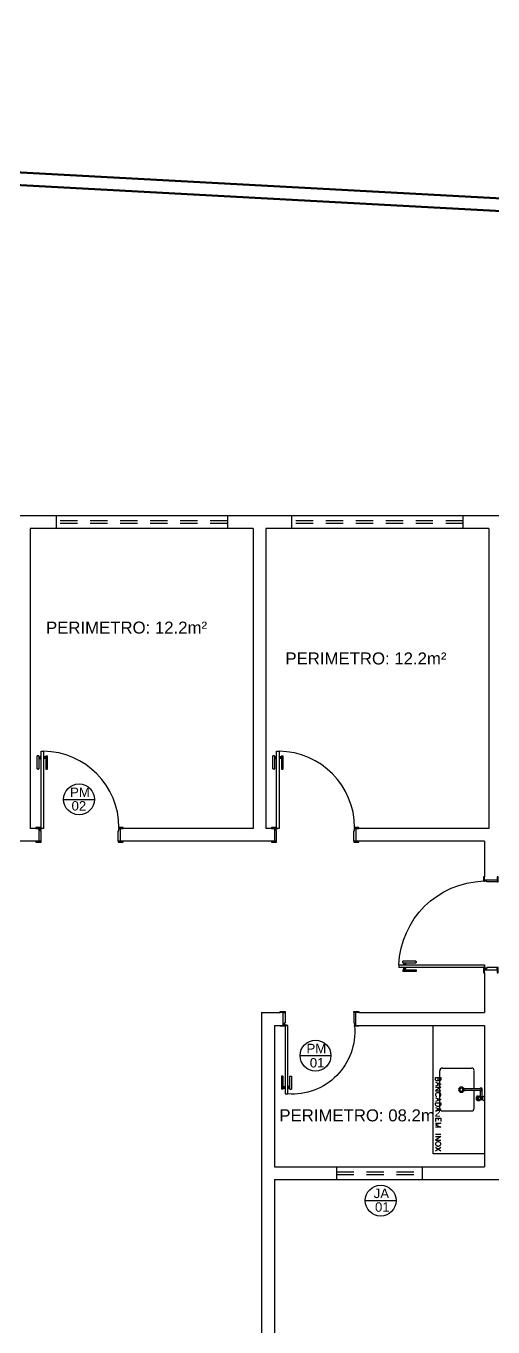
# Model space of a CAD drawing. Header units: millimetres. Extents: x 2125 to 3408, y 1171 to 1686.
# Drawn here: x 2156.87 to 2162.32, y 1482.67 to 1497.86 of the extents above; entities that cross this region are included whole.
import ezdxf

# ---------------------------------------------------------------- set-up
doc = ezdxf.new("R2010")
doc.units = ezdxf.units.MM
doc.linetypes.add('CONTORNO_QUADRO_T', pattern=[0.35, 0.2, -0.15])
for name, color, linetype in [('APCOZ', 7, 'Continuous'), ('APCOZ-I', 251, 'Continuous'), ('at_Entity', 7, 'Continuous'), ('ESQUADRIA', 3, 'Continuous'), ('ESQUADRIAS', 7, 'Continuous'), ('Esquadrias portas', 7, 'Continuous'), ('JANELA2', 1, 'Continuous'), ('Layout_Equipamentos', 7, 'Continuous'), ('PAREDE', 4, 'Continuous'), ('TEXTO01', 7, 'Continuous'), ('TEXTO03', 2, 'Continuous')]:
    doc.layers.add(name, color=color, linetype=linetype)
doc.styles.add('TEXTO1', font='swissko.ttf', dxfattribs={"width": 0.6, "height": 0.1})

# ---------------------------------------------------------------- blocks, each defined once
blk = doc.blocks.new('P90_02')
at = {"layer": 'ESQUADRIAS', "color": 3, "linetype": 'Continuous'}
for p, q in [((-0.02, 0.77), (-0.02, 0.921)), ((0, 0.921), (0, 0.77)), ((0.023, 0.88), (0.023, 0.92)), ((0.057, 0.88), (0.057, 0.92)), ((0.08, 0.921), (0.08, 0.77)), ((0.1, 0.77), (0.1, 0.921)), ((-0.003, 0.767), (-0.017, 0.767)), ((0.083, 0.767), (0.097, 0.767))]:
    blk.add_line(p, q, dxfattribs=at)
at = {"layer": 'ESQUADRIAS', "color": 3}
for p, q in [((0, 0.921), (-0.02, 0.921)), ((0.023, 0.92), (0.025, 0.92)), ((0.057, 0.92), (0.055, 0.92)), ((0.08, 0.921), (0.1, 0.921)), ((0, 0.91), (0.023, 0.91)), ((0, 0.9), (0.023, 0.9)), ((0, 0.89), (0.023, 0.89)), ((0.023, 0.88), (0.025, 0.88)), ((0.057, 0.88), (0.055, 0.88)), ((0.08, 0.91), (0.057, 0.91)), ((0.08, 0.9), (0.057, 0.9)), ((0.08, 0.89), (0.057, 0.89))]:
    blk.add_line(p, q, dxfattribs=at)
at = {"layer": 'ESQUADRIAS', "color": 2}
for p, q in [((0.025, 0.075), (0.025, 0.975)), ((0.025, 0.975), (0.055, 0.975)), ((0.055, 0.975), (0.055, 0.075)), ((0.055, 0.075), (0.025, 0.075))]:
    blk.add_line(p, q, dxfattribs=at)
at = {"layer": 'ESQUADRIAS'}
for p, q in [((0.016, 0.059), (0.016, 0.062)), ((0.032, 0.074), (0.029, 0.074))]:
    blk.add_line(p, q, dxfattribs=at)
at = {"layer": 'ESQUADRIAS', "color": 3}
for points in [[(0.015, 0.085), (-0.035, 0.085), (-0.035, 0.075), (0.015, 0.075)], [(0.985, 0.085), (0.935, 0.085), (0.935, 0.075), (0.985, 0.075)], [(0.025, -0.075), (0, -0.075), (-0.035, -0.075), (-0.035, -0.085), (0.025, -0.085)], [(0.985, -0.075), (0.925, -0.075), (0.925, -0.085), (0.985, -0.085)]]:
    blk.add_lwpolyline(points, close=True, dxfattribs=at)
at = {"layer": 'ESQUADRIAS', "color": 2}
for points in [[(0.025, 0.045), (0.015, 0.045), (0.015, 0.075), (0, 0.075), (0, -0.075), (0.025, -0.075)], [(0.925, 0.045), (0.935, 0.045), (0.935, 0.075), (0.95, 0.075), (0.95, -0.075), (0.925, -0.075)]]:
    blk.add_lwpolyline(points, close=True, dxfattribs=at)
at = {"layer": 'ESQUADRIAS', "color": 1}
for points in [[(0.016, 0.071, -0.236068), (0.015, 0.073), (0.015, 0.07), (0.015, 0.05), (0.016, 0.05)], [(0.02, 0.074, 0.236068), (0.017, 0.075), (0.02, 0.075), (0.04, 0.075), (0.04, 0.074)]]:
    blk.add_lwpolyline(points, format="xyb", close=True, dxfattribs=at)
at = {"layer": 'ESQUADRIAS'}
for points in [[(0.017, 0.063), (0.016, 0.062), (0.016, 0.062)], [(0.017, 0.058), (0.016, 0.059), (0.016, 0.059)], [(0.017, 0.06), (0.017, 0.06), (0.017, 0.058), (0.017, 0.058), (0.017, 0.063), (0.017, 0.063), (0.017, 0.06), (0.017, 0.06)], [(0.028, 0.073), (0.029, 0.074), (0.029, 0.074)], [(0.03, 0.073), (0.03, 0.073), (0.033, 0.073), (0.033, 0.073), (0.028, 0.073), (0.028, 0.073), (0.03, 0.073), (0.03, 0.073)], [(0.033, 0.073), (0.032, 0.074), (0.032, 0.074)]]:
    blk.add_lwpolyline(points, dxfattribs=at)
at = {"layer": 'ESQUADRIAS', "color": 1}
blk.add_circle((0.017, 0.073), 0.0025, dxfattribs=at)
at = {"layer": 'ESQUADRIAS'}
blk.add_arc((0.043, 0.083), 0.892, 0.1295, 89.2231, dxfattribs=at)
at = {"layer": 'ESQUADRIAS', "color": 3, "linetype": 'Continuous'}
for centre, start, end in [((-0.017, 0.77), 180, 260.5377), ((-0.003, 0.77), 260.5377, 360), ((0.083, 0.77), 180, 279.4623), ((0.097, 0.77), 279.4623, 0)]:
    blk.add_arc(centre, 0.003, start, end, dxfattribs=at)
blk = doc.blocks.new('P80_02')
at = {"layer": 'ESQUADRIAS', "color": 3, "linetype": 'Continuous'}
for p, q in [((-0.02, 0.67), (-0.02, 0.821)), ((0, 0.821), (0, 0.67)), ((0.023, 0.78), (0.023, 0.82)), ((0.057, 0.78), (0.057, 0.82)), ((0.08, 0.821), (0.08, 0.67)), ((0.1, 0.67), (0.1, 0.821)), ((-0.003, 0.667), (-0.017, 0.667)), ((0.083, 0.667), (0.097, 0.667))]:
    blk.add_line(p, q, dxfattribs=at)
at = {"layer": 'ESQUADRIAS', "color": 3}
for p, q in [((0, 0.821), (-0.02, 0.821)), ((0, 0.81), (0.023, 0.81)), ((0, 0.8), (0.023, 0.8)), ((0, 0.79), (0.023, 0.79)), ((0.023, 0.82), (0.025, 0.82)), ((0.023, 0.78), (0.025, 0.78)), ((0.057, 0.82), (0.055, 0.82)), ((0.057, 0.78), (0.055, 0.78)), ((0.08, 0.81), (0.057, 0.81)), ((0.08, 0.8), (0.057, 0.8)), ((0.08, 0.79), (0.057, 0.79)), ((0.08, 0.821), (0.1, 0.821))]:
    blk.add_line(p, q, dxfattribs=at)
at = {"layer": 'ESQUADRIAS', "color": 2}
for p, q in [((0.025, 0.075), (0.025, 0.875)), ((0.025, 0.875), (0.055, 0.875)), ((0.055, 0.875), (0.055, 0.075)), ((0.055, 0.075), (0.025, 0.075))]:
    blk.add_line(p, q, dxfattribs=at)
at = {"layer": 'ESQUADRIAS'}
for p, q in [((0.016, 0.059), (0.016, 0.062)), ((0.032, 0.074), (0.029, 0.074))]:
    blk.add_line(p, q, dxfattribs=at)
at = {"layer": 'ESQUADRIAS', "color": 3}
for points in [[(0.015, 0.085), (-0.035, 0.085), (-0.035, 0.075), (0.015, 0.075)], [(0.885, 0.085), (0.835, 0.085), (0.835, 0.075), (0.885, 0.075)], [(0.025, -0.075), (0, -0.075), (-0.035, -0.075), (-0.035, -0.085), (0.025, -0.085)], [(0.885, -0.075), (0.825, -0.075), (0.825, -0.085), (0.885, -0.085)]]:
    blk.add_lwpolyline(points, close=True, dxfattribs=at)
at = {"layer": 'ESQUADRIAS', "color": 2}
for points in [[(0.025, 0.045), (0.015, 0.045), (0.015, 0.075), (0, 0.075), (0, -0.075), (0.025, -0.075)], [(0.825, 0.045), (0.835, 0.045), (0.835, 0.075), (0.85, 0.075), (0.85, -0.075), (0.825, -0.075)]]:
    blk.add_lwpolyline(points, close=True, dxfattribs=at)
at = {"layer": 'ESQUADRIAS', "color": 1}
for points in [[(0.016, 0.071, -0.236068), (0.015, 0.073), (0.015, 0.07), (0.015, 0.05), (0.016, 0.05)], [(0.02, 0.074, 0.236068), (0.017, 0.075), (0.02, 0.075), (0.04, 0.075), (0.04, 0.074)]]:
    blk.add_lwpolyline(points, format="xyb", close=True, dxfattribs=at)
at = {"layer": 'ESQUADRIAS'}
for points in [[(0.017, 0.063), (0.016, 0.062), (0.016, 0.062)], [(0.017, 0.058), (0.016, 0.059), (0.016, 0.059)], [(0.017, 0.06), (0.017, 0.06), (0.017, 0.058), (0.017, 0.058), (0.017, 0.063), (0.017, 0.063), (0.017, 0.06), (0.017, 0.06)], [(0.028, 0.073), (0.029, 0.074), (0.029, 0.074)], [(0.03, 0.073), (0.03, 0.073), (0.033, 0.073), (0.033, 0.073), (0.028, 0.073), (0.028, 0.073), (0.03, 0.073), (0.03, 0.073)], [(0.033, 0.073), (0.032, 0.074), (0.032, 0.074)]]:
    blk.add_lwpolyline(points, dxfattribs=at)
at = {"layer": 'ESQUADRIAS', "color": 1}
blk.add_circle((0.017, 0.073), 0.0025, dxfattribs=at)
at = {"layer": 'ESQUADRIAS'}
blk.add_arc((0.108, 0.148), 0.729, 355.0636, 94.2065, dxfattribs=at)
at = {"layer": 'ESQUADRIAS', "color": 3, "linetype": 'Continuous'}
for centre, start, end in [((-0.017, 0.67), 180, 260.5377), ((-0.003, 0.67), 260.5377, 360), ((0.083, 0.67), 180, 279.4623), ((0.097, 0.67), 279.4623, 0)]:
    blk.add_arc(centre, 0.003, start, end, dxfattribs=at)
blk = doc.blocks.new('new block2')
at = {"layer": 'ESQUADRIAS', "color": 3, "linetype": 'Continuous'}
for p, q in [((-0.135, 0.96), (-0.135, 1.111)), ((-0.115, 1.111), (-0.115, 0.96)), ((-0.092, 1.07), (-0.092, 1.11)), ((-0.058, 1.07), (-0.058, 1.11)), ((-0.035, 1.111), (-0.035, 0.96)), ((-0.015, 0.96), (-0.015, 1.111)), ((-0.118, 0.957), (-0.132, 0.957)), ((-0.032, 0.957), (-0.018, 0.957))]:
    blk.add_line(p, q, dxfattribs=at)
at = {"layer": 'ESQUADRIAS', "color": 3}
for p, q in [((-0.115, 1.111), (-0.135, 1.111)), ((-0.115, 1.1), (-0.092, 1.1)), ((-0.115, 1.09), (-0.092, 1.09)), ((-0.115, 1.08), (-0.092, 1.08)), ((-0.092, 1.11), (-0.09, 1.11)), ((-0.092, 1.07), (-0.09, 1.07)), ((-0.058, 1.11), (-0.06, 1.11)), ((-0.058, 1.07), (-0.06, 1.07)), ((-0.035, 1.1), (-0.058, 1.1)), ((-0.035, 1.09), (-0.058, 1.09)), ((-0.035, 1.08), (-0.058, 1.08)), ((-0.035, 1.111), (-0.015, 1.111))]:
    blk.add_line(p, q, dxfattribs=at)
at = {"layer": 'ESQUADRIAS', "color": 2}
for p, q in [((-0.09, 1.16), (-0.09, 0.16)), ((-0.09, 1.16), (-0.06, 1.16)), ((-0.06, 0.16), (-0.06, 1.16)), ((-0.09, 0.16), (-0.06, 0.16))]:
    blk.add_line(p, q, dxfattribs=at)
at = {"layer": 'ESQUADRIAS'}
for p, q in [((-0.066, 0.159), (-0.063, 0.159)), ((-0.052, 0.144), (-0.052, 0.147))]:
    blk.add_line(p, q, dxfattribs=at)
at = {"layer": 'ESQUADRIAS', "color": 3}
for points in [[(-1.12, 0.17), (-1.07, 0.17), (-1.07, 0.16), (-1.12, 0.16)], [(-0.05, 0.17), (0, 0.17), (0, 0.16), (-0.05, 0.16)], [(-1.12, 0.01), (-1.06, 0.01), (-1.06, 0), (-1.12, 0)], [(-0.06, 0.01), (-0.035, 0.01), (0, 0.01), (0, 0), (-0.06, 0)]]:
    blk.add_lwpolyline(points, close=True, dxfattribs=at)
at = {"layer": 'ESQUADRIAS', "color": 2}
for points in [[(-1.06, 0.13), (-1.07, 0.13), (-1.07, 0.16), (-1.085, 0.16), (-1.085, 0.01), (-1.06, 0.01)], [(-0.06, 0.13), (-0.05, 0.13), (-0.05, 0.16), (-0.035, 0.16), (-0.035, 0.01), (-0.06, 0.01)]]:
    blk.add_lwpolyline(points, close=True, dxfattribs=at)
at = {"layer": 'ESQUADRIAS', "color": 1}
for points in [[(-0.054, 0.159, -0.236068), (-0.052, 0.16), (-0.055, 0.16), (-0.075, 0.16), (-0.075, 0.159)], [(-0.051, 0.156, 0.236068), (-0.05, 0.158), (-0.05, 0.155), (-0.05, 0.135), (-0.051, 0.135)]]:
    blk.add_lwpolyline(points, format="xyb", close=True, dxfattribs=at)
at = {"layer": 'ESQUADRIAS'}
for points in [[(-0.067, 0.158), (-0.066, 0.159), (-0.066, 0.159)], [(-0.065, 0.158), (-0.065, 0.158), (-0.067, 0.158), (-0.067, 0.158), (-0.062, 0.158), (-0.062, 0.158), (-0.065, 0.158), (-0.065, 0.158)], [(-0.062, 0.158), (-0.063, 0.159), (-0.063, 0.159)], [(-0.052, 0.148), (-0.052, 0.147), (-0.051, 0.147)], [(-0.052, 0.145), (-0.052, 0.145), (-0.052, 0.143), (-0.052, 0.143), (-0.052, 0.148), (-0.052, 0.148), (-0.052, 0.145), (-0.052, 0.145)], [(-0.052, 0.143), (-0.052, 0.144), (-0.051, 0.144)]]:
    blk.add_lwpolyline(points, dxfattribs=at)
at = {"layer": 'ESQUADRIAS', "color": 1}
blk.add_circle((-0.052, 0.158), 0.0025, dxfattribs=at)
at = {"layer": 'ESQUADRIAS', "color": 3, "linetype": 'Continuous'}
for centre, start, end in [((-0.132, 0.96), 180, 260.5377), ((-0.118, 0.96), 260.5377, 360), ((-0.032, 0.96), 180, 279.4623), ((-0.018, 0.96), 279.4623, 0)]:
    blk.add_arc(centre, 0.003, start, end, dxfattribs=at)
at = {"layer": 'Esquadrias portas'}
blk.add_arc((-0.047, 0.137), 1.024, 92.4121, 178.1744, dxfattribs=at)
blk = doc.blocks.new('new block17')
at = {"layer": 'APCOZ'}
for p, q in [((0.544, 0.759), (0.373, 0.759)), ((0.544, 0.739), (0.373, 0.739)), ((0.519, 0.672), (0.541, 0.672)), ((0.519, 0.622), (0.541, 0.622)), ((0.548, 0.735), (0.548, 0.67)), ((0.577, 0.63), (0.553, 0.63)), ((0.568, 0.735), (0.568, 0.665)), ((0.577, 0.665), (0.568, 0.665)), ((0.577, 0.665), (0.599, 0.676)), ((0.577, 0.63), (0.599, 0.619))]:
    blk.add_line(p, q, dxfattribs=at)
at = {"layer": 'APCOZ', "linetype": 'Continuous'}
for points in [[(0.519, 0.672, 0), (0.515, 0.672, 0), (0.512, 0.671, 0), (0.51, 0.668, 0), (0.507, 0.666, 0), (0.505, 0.662, 0), (0.503, 0.658, 0), (0.502, 0.654, 0), (0.502, 0.65, 0), (0.502, 0.645, 0), (0.502, 0.641, 0), (0.503, 0.636, 0), (0.505, 0.633, 0), (0.507, 0.629, 0), (0.51, 0.626, 0), (0.512, 0.624, 0), (0.515, 0.623, 0), (0.519, 0.622, 0)], [(0.548, 0.67, 0), (0.547, 0.671, 0), (0.545, 0.672, 0), (0.544, 0.672, 0), (0.542, 0.672, 0), (0.541, 0.672, 0)], [(0.541, 0.622, 0), (0.543, 0.623, 0), (0.546, 0.624, 0), (0.549, 0.625, 0), (0.551, 0.627, 0), (0.553, 0.63, 0)]]:
    blk.add_polyline3d(points, dxfattribs=at)
at = {"layer": 'APCOZ'}
for centre, radius, start, end in [((0.368, 0.749), 0.0112, 63.7208, 296.2792), ((0.558, 0.749), 0.0173, 125.4187, 144.5813), ((0.558, 0.749), 0.0173, 54.5813, 125.4187), ((0.558, 0.749), 0.0173, 305.4187, 54.5813), ((0.558, 0.749), 0.0173, 215.4187, 234.5813)]:
    blk.add_arc(centre, radius, start, end, dxfattribs=at)
at = {"layer": 'APCOZ-I'}
for p, q in [((0.373, 0.759), (0.368, 0.759)), ((0.373, 0.739), (0.368, 0.739)), ((0.533, 0.663), (0.554, 0.663)), ((0.533, 0.632), (0.554, 0.632)), ((0.562, 0.759), (0.544, 0.759)), ((0.562, 0.739), (0.544, 0.739)), ((0.568, 0.665), (0.553, 0.665)), ((0.577, 0.63), (0.577, 0.665))]:
    blk.add_line(p, q, dxfattribs=at)
at = {"layer": 'APCOZ-I', "linetype": 'Continuous'}
for points in [[(0.515, 0.628, 0), (0.518, 0.628, 0), (0.52, 0.63, 0), (0.522, 0.631, 0), (0.523, 0.634, 0), (0.525, 0.637, 0), (0.525, 0.641, 0), (0.526, 0.644, 0), (0.526, 0.648, 0), (0.526, 0.652, 0), (0.525, 0.656, 0), (0.524, 0.659, 0), (0.522, 0.662, 0), (0.521, 0.664, 0), (0.519, 0.666, 0), (0.517, 0.667, 0), (0.514, 0.667, 0), (0.512, 0.666, 0), (0.51, 0.664, 0), (0.509, 0.662, 0), (0.507, 0.659, 0), (0.506, 0.656, 0), (0.505, 0.652, 0), (0.505, 0.648, 0), (0.505, 0.644, 0), (0.505, 0.641, 0), (0.506, 0.637, 0), (0.508, 0.634, 0), (0.509, 0.631, 0), (0.511, 0.63, 0), (0.513, 0.628, 0), (0.515, 0.628, 0)], [(0.532, 0.664, 0), (0.53, 0.667, 0), (0.528, 0.669, 0), (0.525, 0.671, 0), (0.522, 0.672, 0), (0.519, 0.672, 0)], [(0.519, 0.622, 0), (0.522, 0.623, 0), (0.525, 0.624, 0), (0.527, 0.625, 0), (0.53, 0.628, 0), (0.532, 0.631, 0)], [(0.553, 0.665, 0), (0.552, 0.666, 0), (0.551, 0.667, 0), (0.55, 0.668, 0), (0.549, 0.669, 0), (0.548, 0.67, 0)], [(0.554, 0.664, 0), (0.554, 0.664, 0), (0.554, 0.664, 0), (0.554, 0.665, 0), (0.553, 0.665, 0), (0.553, 0.665, 0)], [(0.553, 0.63, 0), (0.553, 0.63, 0), (0.554, 0.63, 0), (0.554, 0.631, 0), (0.554, 0.631, 0), (0.554, 0.631, 0)]]:
    blk.add_polyline3d(points, dxfattribs=at)
at = {"layer": 'APCOZ-I'}
for centre, radius, start, end in [((0.558, 0.749), 0.0126, 232.2518, 127.7482), ((0.368, 0.749), 0.01, 90, 270), ((0.435, 0.749), 0.0233, 334.5555, 25.4445), ((0.562, 0.647), 0.0335, 153.9749, 206.0251), ((0.531, 0.663), 0.002, 333.9749, 32.1559), ((0.531, 0.632), 0.002, 327.8441, 26.0251), ((0.558, 0.749), 0.0173, 234.5813, 305.4187), ((0.607, 0.647), 0.0549, 164.3139, 195.6861), ((0.552, 0.663), 0.002, 344.314, 31.5675), ((0.552, 0.632), 0.002, 328.4325, 15.6861), ((0.541, 0.749), 0.0233, 334.5555, 25.4445), ((0.648, 0.647), 0.0816, 167.5382, 192.4618), ((0.874, 0.647), 0.279, 174.3752, 185.6248)]:
    blk.add_arc(centre, radius, start, end, dxfattribs=at)
at = {"layer": 'at_Entity', "color": 0}
for p, q in [((0, 0), (0, 1.498)), ((0.078, 0.529), (0.078, 0.969)), ((0.108, 0.999), (0.449, 0.999)), ((0.478, 0.759), (0.478, 0.969)), ((0.029, 0.864), (0.029, 0.891)), ((0.029, 0.891), (0.09, 0.891)), ((0.031, 0.855), (0.029, 0.864)), ((0.029, 0.836), (0.09, 0.813)), ((0.09, 0.813), (0.029, 0.79)), ((0.029, 0.775), (0.09, 0.775)), ((0.09, 0.775), (0.029, 0.733)), ((0.035, 0.851), (0.031, 0.855)), ((0.039, 0.849), (0.035, 0.851)), ((0.05, 0.849), (0.039, 0.849)), ((0.054, 0.851), (0.05, 0.849)), ((0.05, 0.828), (0.05, 0.798)), ((0.058, 0.855), (0.054, 0.851)), ((0.061, 0.864), (0.058, 0.855)), ((0.061, 0.864), (0.061, 0.891)), ((0.065, 0.855), (0.061, 0.864)), ((0.067, 0.851), (0.065, 0.855)), ((0.073, 0.849), (0.067, 0.851)), ((0.08, 0.849), (0.073, 0.849)), ((0.084, 0.851), (0.08, 0.849)), ((0.088, 0.855), (0.084, 0.851)), ((0.09, 0.864), (0.088, 0.855)), ((0.09, 0.891), (0.09, 0.864)), ((0.029, 0.733), (0.09, 0.733)), ((0.031, 0.701), (0.029, 0.695)), ((0.029, 0.695), (0.029, 0.682)), ((0.029, 0.682), (0.031, 0.676)), ((0.029, 0.654), (0.09, 0.631)), ((0.09, 0.631), (0.029, 0.608)), ((0.037, 0.705), (0.031, 0.701)), ((0.031, 0.676), (0.037, 0.669)), ((0.044, 0.709), (0.037, 0.705)), ((0.037, 0.669), (0.044, 0.667)), ((0.052, 0.712), (0.044, 0.709)), ((0.05, 0.646), (0.05, 0.616)), ((0.067, 0.712), (0.052, 0.712)), ((0.075, 0.709), (0.067, 0.712)), ((0.082, 0.705), (0.075, 0.709)), ((0.075, 0.667), (0.082, 0.669)), ((0.088, 0.701), (0.082, 0.705)), ((0.082, 0.669), (0.088, 0.676)), ((0.09, 0.695), (0.088, 0.701)), ((0.088, 0.676), (0.09, 0.682)), ((0.09, 0.682), (0.09, 0.695)), ((0.478, 0.529), (0.478, 0.739)), ((0.029, 0.593), (0.09, 0.593)), ((0.029, 0.572), (0.029, 0.593)), ((0.031, 0.563), (0.029, 0.572)), ((0.029, 0.54), (0.09, 0.515)), ((0.09, 0.515), (0.029, 0.491)), ((0.037, 0.557), (0.031, 0.563)), ((0.044, 0.555), (0.037, 0.557)), ((0.052, 0.551), (0.044, 0.555)), ((0.05, 0.53), (0.05, 0.5)), ((0.067, 0.551), (0.052, 0.551)), ((0.075, 0.555), (0.067, 0.551)), ((0.082, 0.557), (0.075, 0.555)), ((0.088, 0.563), (0.082, 0.557)), ((0.09, 0.572), (0.088, 0.563)), ((0.09, 0.593), (0.09, 0.572)), ((0.108, 0.499), (0.449, 0.499)), ((0.029, 0.415), (0.09, 0.415)), ((0.029, 0.415), (0.029, 0.375)), ((0.029, 0.358), (0.09, 0.358)), ((0.09, 0.358), (0.029, 0.335)), ((0.029, 0.335), (0.09, 0.31)), ((0.09, 0.31), (0.029, 0.31)), ((0.061, 0.415), (0.061, 0.39)), ((0.09, 0.415), (0.09, 0.375)), ((0.09, 0.225), (0.029, 0.225)), ((0.029, 0.199), (0.09, 0.199)), ((0.09, 0.199), (0.029, 0.159)), ((0.029, 0.159), (0.09, 0.159)), ((0.599, 0), (0, 0)), ((0.031, 0.125), (0.029, 0.119)), ((0.029, 0.119), (0.029, 0.108)), ((0.029, 0.108), (0.031, 0.102)), ((0.09, 0.073), (0.029, 0.03)), ((0.09, 0.03), (0.029, 0.073)), ((0.037, 0.132), (0.031, 0.125)), ((0.031, 0.102), (0.037, 0.096)), ((0.044, 0.134), (0.037, 0.132)), ((0.037, 0.096), (0.044, 0.094)), ((0.052, 0.138), (0.044, 0.134)), ((0.044, 0.094), (0.052, 0.089)), ((0.067, 0.138), (0.052, 0.138)), ((0.052, 0.089), (0.067, 0.089)), ((0.075, 0.134), (0.067, 0.138)), ((0.067, 0.089), (0.075, 0.094)), ((0.082, 0.132), (0.075, 0.134)), ((0.075, 0.094), (0.082, 0.096)), ((0.088, 0.125), (0.082, 0.132)), ((0.082, 0.096), (0.088, 0.102)), ((0.09, 0.119), (0.088, 0.125)), ((0.088, 0.102), (0.09, 0.108)), ((0.09, 0.108), (0.09, 0.119))]:
    blk.add_line(p, q, dxfattribs=at)
for centre, radius, start, end in [((0.107, 0.97), 0.0289, 88.5161, 181.4839), ((0.451, 0.972), 0.0273, 354.9724, 95.0276), ((0.329, 0.748), 0.0307, 90, 180), ((0.329, 0.748), 0.018, 90, 180), ((0.329, 0.748), 0.0307, 360, 90), ((0.329, 0.748), 0.018, 360, 90), ((0.329, 0.748), 0.0307, 180, 270), ((0.329, 0.748), 0.018, 180, 270), ((0.329, 0.748), 0.018, 270, 0), ((0.329, 0.748), 0.0307, 270, 0), ((0.107, 0.528), 0.0289, 178.5159, 271.4841), ((0.448, 0.53), 0.0307, 270, 0)]:
    blk.add_arc(centre, radius, start, end, dxfattribs=at)

msp = doc.modelspace()

# ---------------------------------------------------------------- linework, layer by layer
at = {"lineweight": 50}
msp.add_lwpolyline([(2125.1992, 1497.8578), (2125.1992, 1470.736), (2185.6413, 1470.7338), (2186.2644, 1494.5578), (2125.1992, 1497.8578)], dxfattribs=at)
msp.add_lwpolyline([(2125.3492, 1497.6995), (2125.3492, 1470.886), (2185.4951, 1470.8838), (2186.1106, 1494.4159)], close=True, dxfattribs=at)
at = {"layer": 'ESQUADRIA', "linetype": 'CONTORNO_QUADRO_T'}
for p, q in [((2159.2241, 1492.0809), (2157.2241, 1492.0809)), ((2159.2241, 1492.0509), (2157.2241, 1492.0509)), ((2161.9741, 1492.0809), (2159.9741, 1492.0809)), ((2161.9741, 1492.0509), (2159.9741, 1492.0509)), ((2160.4991, 1484.4809), (2161.4991, 1484.4809)), ((2160.4991, 1484.4509), (2161.4991, 1484.4509))]:
    msp.add_line(p, q, dxfattribs=at)
at = {"layer": 'JANELA2', "linetype": 'Continuous'}
for p, q in [((2157.2241, 1492.1409), (2157.2241, 1491.9909)), ((2159.2241, 1492.1409), (2159.2241, 1491.9909)), ((2159.9741, 1492.1409), (2159.9741, 1491.9909)), ((2161.9741, 1492.1409), (2161.9741, 1491.9909))]:
    msp.add_line(p, q, dxfattribs=at)
at = {"layer": 'JANELA2'}
for p, q in [((2160.4991, 1484.5409), (2160.4991, 1484.3909)), ((2161.4991, 1484.5409), (2161.4991, 1484.3909))]:
    msp.add_line(p, q, dxfattribs=at)
at = {"layer": 'PAREDE', "linetype": 'Continuous'}
for p, q in [((2168.2241, 1492.1409), (2138.1741, 1492.1409)), ((2159.5241, 1491.9909), (2156.9241, 1491.9909)), ((2156.9241, 1491.9909), (2156.9241, 1488.4909)), ((2159.5241, 1491.9909), (2159.5241, 1488.4909)), ((2162.2741, 1491.9909), (2159.6741, 1491.9909)), ((2159.6741, 1491.9909), (2159.6741, 1488.4909)), ((2162.2741, 1491.9909), (2162.2741, 1488.4909)), ((2156.9891, 1488.4909), (2156.9241, 1488.4909)), ((2159.5241, 1488.4909), (2158.0091, 1488.4909)), ((2159.7391, 1488.4909), (2159.6741, 1488.4909)), ((2162.2741, 1488.4909), (2160.7591, 1488.4909)), ((2156.9891, 1488.3409), (2156.7091, 1488.3409)), ((2159.7391, 1488.3409), (2158.0091, 1488.3409)), ((2162.2241, 1488.3409), (2160.7591, 1488.3409)), ((2162.2241, 1488.3409), (2162.2241, 1487.9259)), ((2162.2241, 1486.8059), (2162.2241, 1486.3409)), ((2159.6241, 1486.3409), (2159.6241, 1479.2959)), ((2159.7741, 1486.1909), (2159.7741, 1484.5409)), ((2162.2241, 1486.1909), (2162.2241, 1484.5409)), ((2159.7741, 1484.3909), (2159.7741, 1479.2959))]:
    msp.add_line(p, q, dxfattribs=at)
at = {"layer": 'PAREDE'}
for p, q in [((2159.6241, 1486.3409), (2159.8391, 1486.3409)), ((2160.7591, 1486.3409), (2162.2241, 1486.3409)), ((2159.7741, 1486.1909), (2159.8391, 1486.1909)), ((2160.7591, 1486.1909), (2162.2241, 1486.1909)), ((2159.7741, 1484.5409), (2162.2241, 1484.5409)), ((2159.7741, 1484.3909), (2168.7241, 1484.3909))]:
    msp.add_line(p, q, dxfattribs=at)
at = {"layer": 'TEXTO01'}
for p, q in [((2157.3127, 1488.8291), (2157.6735, 1488.8291)), ((2160.0723, 1485.8375), (2160.433, 1485.8375)), ((2160.8329, 1484.1449), (2161.1936, 1484.1449))]:
    msp.add_line(p, q, dxfattribs=at)
for centre in [(2157.4931, 1488.8291), (2160.2526, 1485.8375), (2161.0133, 1484.1449)]:
    msp.add_circle(centre, 0.1804, dxfattribs=at)

# ---------------------------------------------------------------- block references
at = {"layer": 'ESQUADRIAS'}
for p in [(2157.0241, 1488.4159), (2159.7741, 1488.4159)]:
    msp.add_blockref('P90_02', p, dxfattribs=at)
at = {"layer": 'ESQUADRIAS', "xscale": -1, "rotation": 180}
msp.add_blockref('P80_02', (2159.8741, 1486.2659), dxfattribs=at)
at = {"layer": 'JANELA2', "xscale": -1, "rotation": 90}
msp.add_blockref('new block2', (2162.3841, 1486.8059), dxfattribs=at)
at = {"layer": 'Layout_Equipamentos'}
msp.add_blockref('new block17', (2161.6253, 1484.6927), dxfattribs=at)

# ---------------------------------------------------------------- texts
at = {"layer": 'TEXTO01', "ltscale": 0.0001, "char_height": 0.11, "width": 0.330365, "attachment_point": 1, "style": 'TEXTO1'}
for s, insert in [('{\\fSansSerif|b0|i0|c2|p2;\\W1;PM}', (2157.3883, 1488.967)), ('{\\fSansSerif|b0|i0|c2|p2;\\W1;02}', (2157.4054, 1488.8085)), ('{\\fSansSerif|b0|i0|c2|p2;\\W1;PM}', (2160.1479, 1485.9754)), ('{\\fSansSerif|b0|i0|c2|p2;\\W1;01}', (2160.1861, 1485.8091)), ('{\\fSansSerif|b0|i0|c2|p2;\\W1;JA}', (2160.9321, 1484.2843)), ('{\\fSansSerif|b0|i0|c2|p2;\\W1;01}', (2160.9473, 1484.1249))]:
    msp.add_mtext(s, dxfattribs=dict(at, insert=insert))
at = {"layer": 'TEXTO03', "ltscale": 0.0001, "char_height": 0.12, "width": 2.650696, "attachment_point": 1, "style": 'TEXTO1'}
for s, insert in [('{\\fSansSerif|b0|i0|c2|p2;\\H1.5x;\\W1;\\C2;\\P\\H0.77777x;\\C3;        PERIMETRO: 12.2m²}', (2156.6728, 1491.2047)), ('{\\fSansSerif|b0|i0|c2|p2;\\H1.5x;\\W1;\\C2;\\P\\H0.77777x;\\C3;        PERIMETRO: 12.2m²}', (2159.4669, 1490.8445)), ('{\\fSansSerif|b0|i0|c2|p2;\\H1.5x;\\W1;\\C2;\\P\\H0.77777x;\\C3;        PERIMETRO: 08.2m²}', (2159.3963, 1485.5103))]:
    msp.add_mtext(s, dxfattribs=dict(at, insert=insert))

doc.saveas('drawing.dxf')
